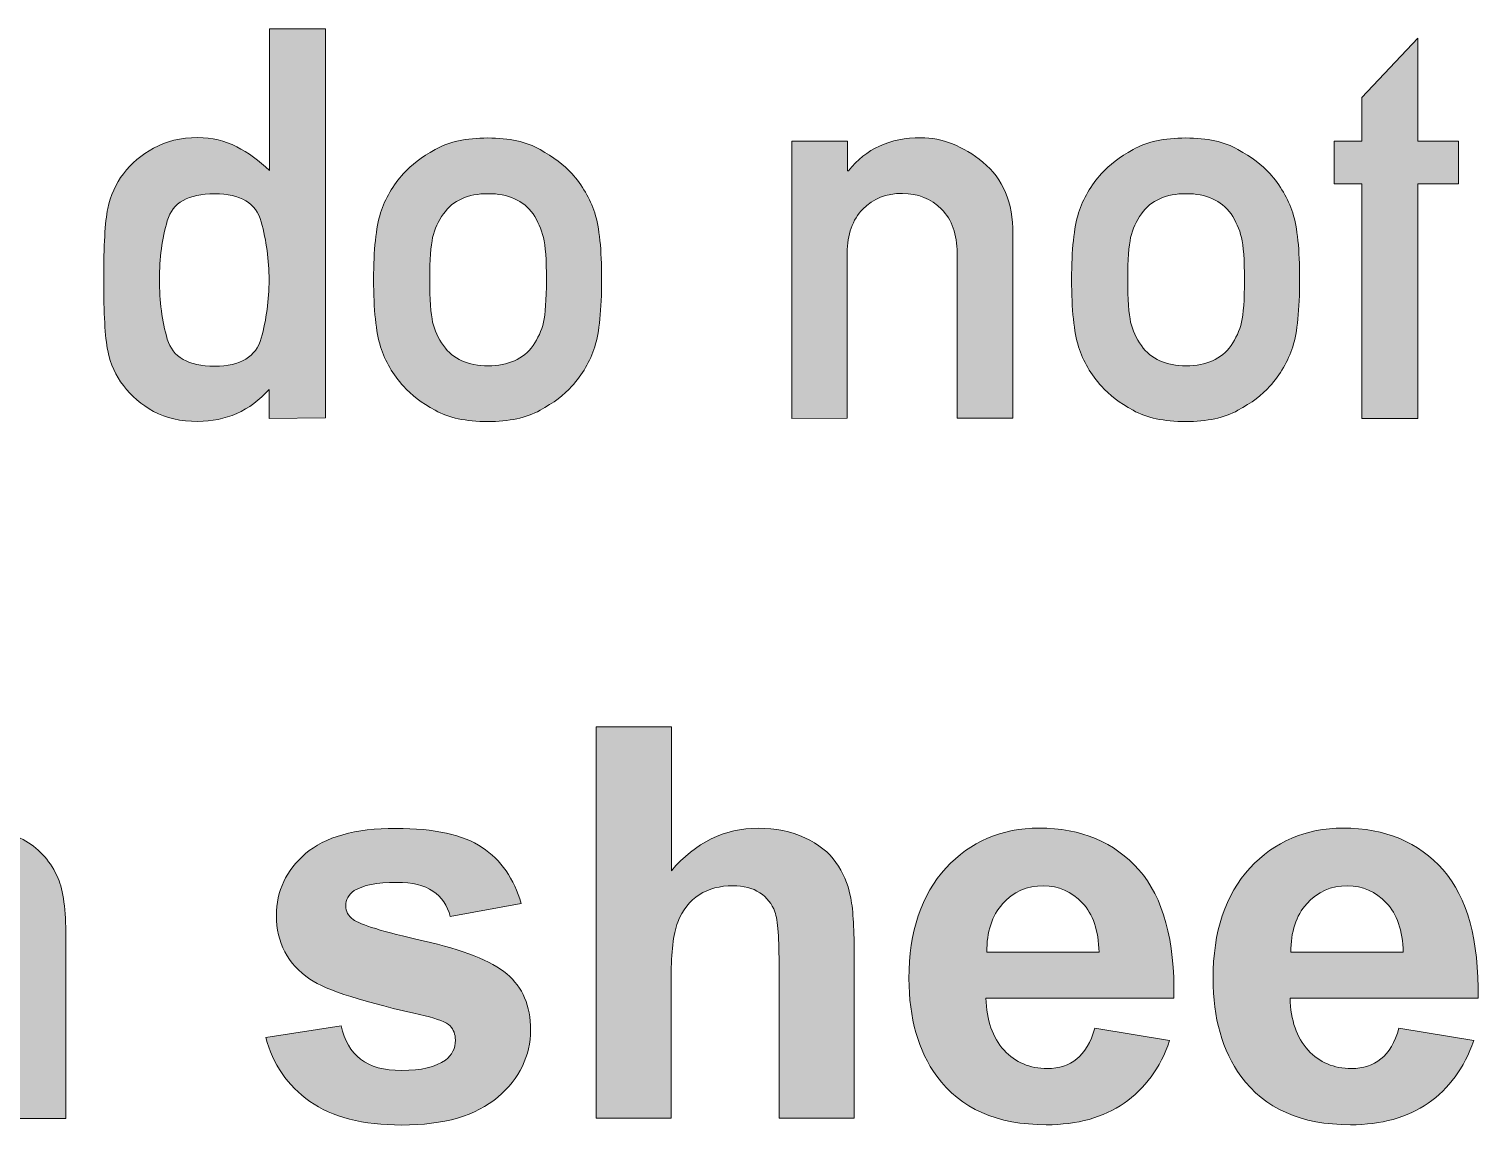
# Model space of a CAD drawing. Header units: inches. Extents: x 247 to 2765, y -1897 to -1110.
# Drawn here: x 1855.48 to 1866.7, y -1616.77 to -1608.29 of the extents above; entities that cross this region are included whole.
import ezdxf

# ---------------------------------------------------------------- set-up
doc = ezdxf.new("R2010")
doc.units = ezdxf.units.IN
doc.header["$MEASUREMENT"] = 0
doc.layers.add('Layer 1', color=7, linetype='Continuous')

# ---------------------------------------------------------------- blocks, each defined once
blk = doc.blocks.new('block 269')
at = {"layer": 'Layer 1', "true_color": 0x010101}
h = blk.add_hatch(color=18, dxfattribs=at)
h.dxf.hatch_style = 2
edge = h.paths.add_edge_path()
edge.add_spline(control_points=[(1857.337, -1611.3), (1857.337, -1611.3), (1857.337, -1611.076), (1857.337, -1611.076), (1857.187, -1611.242), (1857.002, -1611.324), (1856.784, -1611.324), (1856.652, -1611.324), (1856.538, -1611.298), (1856.442, -1611.246), (1856.347, -1611.194), (1856.27, -1611.127), (1856.208, -1611.047), (1856.148, -1610.971), (1856.108, -1610.88), (1856.087, -1610.776), (1856.066, -1610.672), (1856.056, -1610.489), (1856.056, -1610.224), (1856.056, -1609.963), (1856.066, -1609.78), (1856.087, -1609.677), (1856.108, -1609.575), (1856.148, -1609.485), (1856.208, -1609.407), (1856.27, -1609.326), (1856.348, -1609.26), (1856.442, -1609.208), (1856.538, -1609.156), (1856.652, -1609.127), (1856.784, -1609.127), (1856.894, -1609.127), (1856.994, -1609.15), (1857.085, -1609.198), (1857.174, -1609.244), (1857.258, -1609.306), (1857.34, -1609.381), (1857.34, -1609.381), (1857.34, -1608.286), (1857.34, -1608.286), (1857.34, -1608.286), (1857.772, -1608.286), (1857.772, -1608.286), (1857.772, -1608.286), (1857.772, -1611.297), (1857.772, -1611.297), (1857.772, -1611.297), (1857.337, -1611.3), (1857.337, -1611.3), (1857.337, -1611.3), (1857.337, -1611.3), (1857.337, -1611.3)], knot_values=[0, 0, 0, 0, 1, 1, 1, 2, 2, 2, 3, 3, 3, 4, 4, 4, 5, 5, 5, 6, 6, 6, 7, 7, 7, 8, 8, 8, 9, 9, 9, 10, 10, 10, 11, 11, 11, 12, 12, 12, 13, 13, 13, 14, 14, 14, 15, 15, 15, 16, 16, 16, 17, 17, 17, 17], degree=3, periodic=1)
edge = h.paths.add_edge_path()
edge.add_spline(control_points=[(1856.915, -1609.562), (1856.711, -1609.562), (1856.588, -1609.63), (1856.548, -1609.77), (1856.508, -1609.91), (1856.487, -1610.061), (1856.487, -1610.225), (1856.487, -1610.394), (1856.508, -1610.547), (1856.548, -1610.687), (1856.588, -1610.826), (1856.711, -1610.896), (1856.915, -1610.896), (1857.114, -1610.896), (1857.235, -1610.824), (1857.275, -1610.68), (1857.315, -1610.535), (1857.336, -1610.384), (1857.336, -1610.228), (1857.336, -1610.073), (1857.315, -1609.926), (1857.275, -1609.779), (1857.235, -1609.634), (1857.115, -1609.562), (1856.915, -1609.562)], knot_values=[0, 0, 0, 0, 1, 1, 1, 2, 2, 2, 3, 3, 3, 4, 4, 4, 5, 5, 5, 6, 6, 6, 7, 7, 7, 8, 8, 8, 8], degree=3, periodic=1)
h = blk.add_hatch(color=18, dxfattribs=at)
h.dxf.hatch_style = 2
h.paths.add_polyline_path([(1865.795, -1611.302), (1865.795, -1609.485), (1865.581, -1609.485), (1865.581, -1609.154), (1865.795, -1609.154), (1865.795, -1608.817), (1866.228, -1608.356), (1866.228, -1609.154), (1866.542, -1609.154), (1866.542, -1609.485), (1866.228, -1609.485), (1866.228, -1611.302)])
h = blk.add_hatch(color=18, dxfattribs=at)
h.dxf.hatch_style = 2
edge = h.paths.add_edge_path()
edge.add_spline(control_points=[(1858.145, -1610.225), (1858.145, -1609.995), (1858.163, -1609.822), (1858.199, -1609.71), (1858.235, -1609.598), (1858.294, -1609.496), (1858.377, -1609.405), (1858.436, -1609.339), (1858.517, -1609.278), (1858.621, -1609.219), (1858.725, -1609.16), (1858.862, -1609.13), (1859.029, -1609.13), (1859.194, -1609.13), (1859.33, -1609.16), (1859.433, -1609.219), (1859.537, -1609.278), (1859.619, -1609.34), (1859.679, -1609.405), (1859.761, -1609.496), (1859.82, -1609.598), (1859.857, -1609.71), (1859.893, -1609.822), (1859.91, -1609.995), (1859.91, -1610.225), (1859.91, -1610.459), (1859.892, -1610.633), (1859.857, -1610.746), (1859.821, -1610.86), (1859.761, -1610.961), (1859.679, -1611.052), (1859.619, -1611.119), (1859.539, -1611.18), (1859.433, -1611.238), (1859.328, -1611.296), (1859.192, -1611.325), (1859.029, -1611.325), (1858.86, -1611.325), (1858.725, -1611.296), (1858.621, -1611.238), (1858.517, -1611.18), (1858.436, -1611.118), (1858.377, -1611.052), (1858.294, -1610.961), (1858.235, -1610.859), (1858.199, -1610.746), (1858.163, -1610.633), (1858.145, -1610.459), (1858.145, -1610.225)], knot_values=[0, 0, 0, 0, 1, 1, 1, 2, 2, 2, 3, 3, 3, 4, 4, 4, 5, 5, 5, 6, 6, 6, 7, 7, 7, 8, 8, 8, 9, 9, 9, 10, 10, 10, 11, 11, 11, 12, 12, 12, 13, 13, 13, 14, 14, 14, 15, 15, 15, 16, 16, 16, 16], degree=3, periodic=1)
edge = h.paths.add_edge_path()
edge.add_spline(control_points=[(1859.483, -1610.229), (1859.483, -1610.073), (1859.475, -1609.964), (1859.46, -1609.9), (1859.443, -1609.835), (1859.417, -1609.775), (1859.379, -1609.717), (1859.303, -1609.612), (1859.187, -1609.561), (1859.032, -1609.561), (1858.875, -1609.561), (1858.759, -1609.612), (1858.686, -1609.717), (1858.645, -1609.775), (1858.617, -1609.835), (1858.602, -1609.9), (1858.588, -1609.964), (1858.58, -1610.07), (1858.58, -1610.224), (1858.58, -1610.38), (1858.588, -1610.493), (1858.602, -1610.555), (1858.617, -1610.62), (1858.645, -1610.68), (1858.686, -1610.737), (1858.759, -1610.842), (1858.875, -1610.893), (1859.032, -1610.893), (1859.187, -1610.893), (1859.305, -1610.842), (1859.379, -1610.737), (1859.417, -1610.681), (1859.445, -1610.621), (1859.46, -1610.556), (1859.474, -1610.494), (1859.483, -1610.385), (1859.483, -1610.229)], knot_values=[0, 0, 0, 0, 1, 1, 1, 2, 2, 2, 3, 3, 3, 4, 4, 4, 5, 5, 5, 6, 6, 6, 7, 7, 7, 8, 8, 8, 9, 9, 9, 10, 10, 10, 11, 11, 11, 12, 12, 12, 12], degree=3, periodic=1)
h = blk.add_hatch(color=18, dxfattribs=at)
h.dxf.hatch_style = 2
edge = h.paths.add_edge_path()
edge.add_spline(control_points=[(1861.382, -1611.3), (1861.382, -1611.3), (1861.382, -1609.154), (1861.382, -1609.154), (1861.382, -1609.154), (1861.814, -1609.154), (1861.814, -1609.154), (1861.814, -1609.154), (1861.814, -1609.383), (1861.814, -1609.383), (1861.814, -1609.383), (1861.822, -1609.383), (1861.822, -1609.383), (1861.956, -1609.214), (1862.141, -1609.128), (1862.38, -1609.128), (1862.547, -1609.128), (1862.708, -1609.192), (1862.862, -1609.318), (1863.017, -1609.444), (1863.094, -1609.63), (1863.094, -1609.871), (1863.094, -1609.871), (1863.094, -1611.298), (1863.094, -1611.298), (1863.094, -1611.298), (1862.662, -1611.298), (1862.662, -1611.298), (1862.662, -1611.298), (1862.662, -1610.021), (1862.662, -1610.021), (1862.662, -1609.876), (1862.622, -1609.763), (1862.541, -1609.681), (1862.46, -1609.6), (1862.359, -1609.559), (1862.239, -1609.559), (1862.115, -1609.559), (1862.012, -1609.599), (1861.932, -1609.681), (1861.852, -1609.762), (1861.811, -1609.876), (1861.811, -1610.021), (1861.811, -1610.021), (1861.811, -1611.298), (1861.811, -1611.298), (1861.811, -1611.298), (1861.382, -1611.3), (1861.382, -1611.3), (1861.382, -1611.3), (1861.382, -1611.3), (1861.382, -1611.3)], knot_values=[0, 0, 0, 0, 1, 1, 1, 2, 2, 2, 3, 3, 3, 4, 4, 4, 5, 5, 5, 6, 6, 6, 7, 7, 7, 8, 8, 8, 9, 9, 9, 10, 10, 10, 11, 11, 11, 12, 12, 12, 13, 13, 13, 14, 14, 14, 15, 15, 15, 16, 16, 16, 17, 17, 17, 17], degree=3, periodic=1)
h = blk.add_hatch(color=18, dxfattribs=at)
h.dxf.hatch_style = 2
edge = h.paths.add_edge_path()
edge.add_spline(control_points=[(1863.548, -1610.225), (1863.548, -1609.995), (1863.567, -1609.822), (1863.602, -1609.71), (1863.637, -1609.598), (1863.697, -1609.496), (1863.78, -1609.405), (1863.839, -1609.339), (1863.92, -1609.278), (1864.024, -1609.219), (1864.128, -1609.16), (1864.265, -1609.13), (1864.432, -1609.13), (1864.598, -1609.13), (1864.733, -1609.16), (1864.836, -1609.219), (1864.941, -1609.278), (1865.023, -1609.34), (1865.082, -1609.405), (1865.164, -1609.496), (1865.223, -1609.598), (1865.26, -1609.71), (1865.296, -1609.822), (1865.313, -1609.995), (1865.313, -1610.225), (1865.313, -1610.459), (1865.295, -1610.633), (1865.26, -1610.746), (1865.223, -1610.86), (1865.164, -1610.961), (1865.082, -1611.052), (1865.023, -1611.119), (1864.941, -1611.18), (1864.836, -1611.238), (1864.731, -1611.296), (1864.596, -1611.325), (1864.432, -1611.325), (1864.263, -1611.325), (1864.128, -1611.296), (1864.024, -1611.238), (1863.92, -1611.18), (1863.839, -1611.118), (1863.78, -1611.052), (1863.697, -1610.961), (1863.638, -1610.859), (1863.602, -1610.746), (1863.567, -1610.633), (1863.548, -1610.459), (1863.548, -1610.225)], knot_values=[0, 0, 0, 0, 1, 1, 1, 2, 2, 2, 3, 3, 3, 4, 4, 4, 5, 5, 5, 6, 6, 6, 7, 7, 7, 8, 8, 8, 9, 9, 9, 10, 10, 10, 11, 11, 11, 12, 12, 12, 13, 13, 13, 14, 14, 14, 15, 15, 15, 16, 16, 16, 16], degree=3, periodic=1)
edge = h.paths.add_edge_path()
edge.add_spline(control_points=[(1864.886, -1610.229), (1864.886, -1610.073), (1864.878, -1609.964), (1864.863, -1609.9), (1864.847, -1609.835), (1864.82, -1609.775), (1864.782, -1609.717), (1864.705, -1609.612), (1864.59, -1609.561), (1864.436, -1609.561), (1864.278, -1609.561), (1864.162, -1609.612), (1864.089, -1609.717), (1864.048, -1609.775), (1864.02, -1609.835), (1864.005, -1609.9), (1863.991, -1609.964), (1863.983, -1610.07), (1863.983, -1610.224), (1863.983, -1610.38), (1863.991, -1610.493), (1864.005, -1610.555), (1864.02, -1610.62), (1864.048, -1610.68), (1864.089, -1610.737), (1864.162, -1610.842), (1864.278, -1610.893), (1864.436, -1610.893), (1864.59, -1610.893), (1864.708, -1610.842), (1864.782, -1610.737), (1864.82, -1610.681), (1864.848, -1610.621), (1864.863, -1610.556), (1864.878, -1610.494), (1864.886, -1610.385), (1864.886, -1610.229)], knot_values=[0, 0, 0, 0, 1, 1, 1, 2, 2, 2, 3, 3, 3, 4, 4, 4, 5, 5, 5, 6, 6, 6, 7, 7, 7, 8, 8, 8, 9, 9, 9, 10, 10, 10, 11, 11, 11, 12, 12, 12, 12], degree=3, periodic=1)
at = {"layer": 'Layer 1', "lineweight": 0}
blk.add_lwpolyline([(1865.795, -1611.302), (1865.795, -1609.485), (1865.581, -1609.485), (1865.581, -1609.154), (1865.795, -1609.154), (1865.795, -1608.817), (1866.228, -1608.356), (1866.228, -1609.154), (1866.542, -1609.154), (1866.542, -1609.485), (1866.228, -1609.485), (1866.228, -1611.302), (1865.795, -1611.302)], dxfattribs=at)
for points, knots in [([(1857.337, -1611.3), (1857.337, -1611.3), (1857.337, -1611.076), (1857.337, -1611.076), (1857.187, -1611.242), (1857.002, -1611.324), (1856.784, -1611.324), (1856.652, -1611.324), (1856.538, -1611.298), (1856.442, -1611.246), (1856.347, -1611.194), (1856.27, -1611.127), (1856.208, -1611.047), (1856.148, -1610.971), (1856.108, -1610.88), (1856.087, -1610.776), (1856.066, -1610.672), (1856.056, -1610.489), (1856.056, -1610.224), (1856.056, -1609.963), (1856.066, -1609.78), (1856.087, -1609.677), (1856.108, -1609.575), (1856.148, -1609.485), (1856.208, -1609.407), (1856.27, -1609.326), (1856.348, -1609.26), (1856.442, -1609.208), (1856.538, -1609.156), (1856.652, -1609.127), (1856.784, -1609.127), (1856.894, -1609.127), (1856.994, -1609.15), (1857.085, -1609.198), (1857.174, -1609.244), (1857.258, -1609.306), (1857.34, -1609.381), (1857.34, -1609.381), (1857.34, -1608.286), (1857.34, -1608.286), (1857.34, -1608.286), (1857.772, -1608.286), (1857.772, -1608.286), (1857.772, -1608.286), (1857.772, -1611.297), (1857.772, -1611.297), (1857.772, -1611.297), (1857.337, -1611.3), (1857.337, -1611.3), (1857.337, -1611.3), (1857.337, -1611.3), (1857.337, -1611.3)], [0, 0, 0, 0, 1, 1, 1, 2, 2, 2, 3, 3, 3, 4, 4, 4, 5, 5, 5, 6, 6, 6, 7, 7, 7, 8, 8, 8, 9, 9, 9, 10, 10, 10, 11, 11, 11, 12, 12, 12, 13, 13, 13, 14, 14, 14, 15, 15, 15, 16, 16, 16, 17, 17, 17, 17]), ([(1858.145, -1610.225), (1858.145, -1609.995), (1858.163, -1609.822), (1858.199, -1609.71), (1858.235, -1609.598), (1858.294, -1609.496), (1858.377, -1609.405), (1858.436, -1609.339), (1858.517, -1609.278), (1858.621, -1609.219), (1858.725, -1609.16), (1858.862, -1609.13), (1859.029, -1609.13), (1859.194, -1609.13), (1859.33, -1609.16), (1859.433, -1609.219), (1859.537, -1609.278), (1859.619, -1609.34), (1859.679, -1609.405), (1859.761, -1609.496), (1859.82, -1609.598), (1859.857, -1609.71), (1859.893, -1609.822), (1859.91, -1609.995), (1859.91, -1610.225), (1859.91, -1610.459), (1859.892, -1610.633), (1859.857, -1610.746), (1859.821, -1610.86), (1859.761, -1610.961), (1859.679, -1611.052), (1859.619, -1611.119), (1859.539, -1611.18), (1859.433, -1611.238), (1859.328, -1611.296), (1859.192, -1611.325), (1859.029, -1611.325), (1858.86, -1611.325), (1858.725, -1611.296), (1858.621, -1611.238), (1858.517, -1611.18), (1858.436, -1611.118), (1858.377, -1611.052), (1858.294, -1610.961), (1858.235, -1610.859), (1858.199, -1610.746), (1858.163, -1610.633), (1858.145, -1610.459), (1858.145, -1610.225)], [0, 0, 0, 0, 1, 1, 1, 2, 2, 2, 3, 3, 3, 4, 4, 4, 5, 5, 5, 6, 6, 6, 7, 7, 7, 8, 8, 8, 9, 9, 9, 10, 10, 10, 11, 11, 11, 12, 12, 12, 13, 13, 13, 14, 14, 14, 15, 15, 15, 16, 16, 16, 16]), ([(1861.382, -1611.3), (1861.382, -1611.3), (1861.382, -1609.154), (1861.382, -1609.154), (1861.382, -1609.154), (1861.814, -1609.154), (1861.814, -1609.154), (1861.814, -1609.154), (1861.814, -1609.383), (1861.814, -1609.383), (1861.814, -1609.383), (1861.822, -1609.383), (1861.822, -1609.383), (1861.956, -1609.214), (1862.141, -1609.128), (1862.38, -1609.128), (1862.547, -1609.128), (1862.708, -1609.192), (1862.862, -1609.318), (1863.017, -1609.444), (1863.094, -1609.63), (1863.094, -1609.871), (1863.094, -1609.871), (1863.094, -1611.298), (1863.094, -1611.298), (1863.094, -1611.298), (1862.662, -1611.298), (1862.662, -1611.298), (1862.662, -1611.298), (1862.662, -1610.021), (1862.662, -1610.021), (1862.662, -1609.876), (1862.622, -1609.763), (1862.541, -1609.681), (1862.46, -1609.6), (1862.359, -1609.559), (1862.239, -1609.559), (1862.115, -1609.559), (1862.012, -1609.599), (1861.932, -1609.681), (1861.852, -1609.762), (1861.811, -1609.876), (1861.811, -1610.021), (1861.811, -1610.021), (1861.811, -1611.298), (1861.811, -1611.298), (1861.811, -1611.298), (1861.382, -1611.3), (1861.382, -1611.3), (1861.382, -1611.3), (1861.382, -1611.3), (1861.382, -1611.3)], [0, 0, 0, 0, 1, 1, 1, 2, 2, 2, 3, 3, 3, 4, 4, 4, 5, 5, 5, 6, 6, 6, 7, 7, 7, 8, 8, 8, 9, 9, 9, 10, 10, 10, 11, 11, 11, 12, 12, 12, 13, 13, 13, 14, 14, 14, 15, 15, 15, 16, 16, 16, 17, 17, 17, 17]), ([(1863.548, -1610.225), (1863.548, -1609.995), (1863.567, -1609.822), (1863.602, -1609.71), (1863.637, -1609.598), (1863.697, -1609.496), (1863.78, -1609.405), (1863.839, -1609.339), (1863.92, -1609.278), (1864.024, -1609.219), (1864.128, -1609.16), (1864.265, -1609.13), (1864.432, -1609.13), (1864.598, -1609.13), (1864.733, -1609.16), (1864.836, -1609.219), (1864.941, -1609.278), (1865.023, -1609.34), (1865.082, -1609.405), (1865.164, -1609.496), (1865.223, -1609.598), (1865.26, -1609.71), (1865.296, -1609.822), (1865.313, -1609.995), (1865.313, -1610.225), (1865.313, -1610.459), (1865.295, -1610.633), (1865.26, -1610.746), (1865.223, -1610.86), (1865.164, -1610.961), (1865.082, -1611.052), (1865.023, -1611.119), (1864.941, -1611.18), (1864.836, -1611.238), (1864.731, -1611.296), (1864.596, -1611.325), (1864.432, -1611.325), (1864.263, -1611.325), (1864.128, -1611.296), (1864.024, -1611.238), (1863.92, -1611.18), (1863.839, -1611.118), (1863.78, -1611.052), (1863.697, -1610.961), (1863.638, -1610.859), (1863.602, -1610.746), (1863.567, -1610.633), (1863.548, -1610.459), (1863.548, -1610.225)], [0, 0, 0, 0, 1, 1, 1, 2, 2, 2, 3, 3, 3, 4, 4, 4, 5, 5, 5, 6, 6, 6, 7, 7, 7, 8, 8, 8, 9, 9, 9, 10, 10, 10, 11, 11, 11, 12, 12, 12, 13, 13, 13, 14, 14, 14, 15, 15, 15, 16, 16, 16, 16]), ([(1856.915, -1609.562), (1856.711, -1609.562), (1856.588, -1609.63), (1856.548, -1609.77), (1856.508, -1609.91), (1856.487, -1610.061), (1856.487, -1610.225), (1856.487, -1610.394), (1856.508, -1610.547), (1856.548, -1610.687), (1856.588, -1610.826), (1856.711, -1610.896), (1856.915, -1610.896), (1857.114, -1610.896), (1857.235, -1610.824), (1857.275, -1610.68), (1857.315, -1610.535), (1857.336, -1610.384), (1857.336, -1610.228), (1857.336, -1610.073), (1857.315, -1609.926), (1857.275, -1609.779), (1857.235, -1609.634), (1857.115, -1609.562), (1856.915, -1609.562)], [0, 0, 0, 0, 1, 1, 1, 2, 2, 2, 3, 3, 3, 4, 4, 4, 5, 5, 5, 6, 6, 6, 7, 7, 7, 8, 8, 8, 8]), ([(1859.483, -1610.229), (1859.483, -1610.073), (1859.475, -1609.964), (1859.46, -1609.9), (1859.443, -1609.835), (1859.417, -1609.775), (1859.379, -1609.717), (1859.303, -1609.612), (1859.187, -1609.561), (1859.032, -1609.561), (1858.875, -1609.561), (1858.759, -1609.612), (1858.686, -1609.717), (1858.645, -1609.775), (1858.617, -1609.835), (1858.602, -1609.9), (1858.588, -1609.964), (1858.58, -1610.07), (1858.58, -1610.224), (1858.58, -1610.38), (1858.588, -1610.493), (1858.602, -1610.555), (1858.617, -1610.62), (1858.645, -1610.68), (1858.686, -1610.737), (1858.759, -1610.842), (1858.875, -1610.893), (1859.032, -1610.893), (1859.187, -1610.893), (1859.305, -1610.842), (1859.379, -1610.737), (1859.417, -1610.681), (1859.445, -1610.621), (1859.46, -1610.556), (1859.474, -1610.494), (1859.483, -1610.385), (1859.483, -1610.229)], [0, 0, 0, 0, 1, 1, 1, 2, 2, 2, 3, 3, 3, 4, 4, 4, 5, 5, 5, 6, 6, 6, 7, 7, 7, 8, 8, 8, 9, 9, 9, 10, 10, 10, 11, 11, 11, 12, 12, 12, 12]), ([(1864.886, -1610.229), (1864.886, -1610.073), (1864.878, -1609.964), (1864.863, -1609.9), (1864.847, -1609.835), (1864.82, -1609.775), (1864.782, -1609.717), (1864.705, -1609.612), (1864.59, -1609.561), (1864.436, -1609.561), (1864.278, -1609.561), (1864.162, -1609.612), (1864.089, -1609.717), (1864.048, -1609.775), (1864.02, -1609.835), (1864.005, -1609.9), (1863.991, -1609.964), (1863.983, -1610.07), (1863.983, -1610.224), (1863.983, -1610.38), (1863.991, -1610.493), (1864.005, -1610.555), (1864.02, -1610.62), (1864.048, -1610.68), (1864.089, -1610.737), (1864.162, -1610.842), (1864.278, -1610.893), (1864.436, -1610.893), (1864.59, -1610.893), (1864.708, -1610.842), (1864.782, -1610.737), (1864.82, -1610.681), (1864.848, -1610.621), (1864.863, -1610.556), (1864.878, -1610.494), (1864.886, -1610.385), (1864.886, -1610.229)], [0, 0, 0, 0, 1, 1, 1, 2, 2, 2, 3, 3, 3, 4, 4, 4, 5, 5, 5, 6, 6, 6, 7, 7, 7, 8, 8, 8, 9, 9, 9, 10, 10, 10, 11, 11, 11, 12, 12, 12, 12])]:
    blk.add_open_spline(points, degree=3, knots=knots, dxfattribs=at)
blk = doc.blocks.new('block 270')
at = {"layer": 'Layer 1', "true_color": 0x010101}
h = blk.add_hatch(color=18, dxfattribs=at)
h.dxf.hatch_style = 2
edge = h.paths.add_edge_path()
edge.add_spline(control_points=[(1860.45, -1613.688), (1860.45, -1613.688), (1860.45, -1614.802), (1860.45, -1614.802), (1860.636, -1614.583), (1860.861, -1614.473), (1861.121, -1614.473), (1861.254, -1614.473), (1861.376, -1614.496), (1861.482, -1614.547), (1861.589, -1614.597), (1861.671, -1614.659), (1861.724, -1614.737), (1861.778, -1614.815), (1861.817, -1614.9), (1861.835, -1614.994), (1861.855, -1615.089), (1861.865, -1615.234), (1861.865, -1615.43), (1861.865, -1615.43), (1861.865, -1616.716), (1861.865, -1616.716), (1861.865, -1616.716), (1861.284, -1616.716), (1861.284, -1616.716), (1861.284, -1616.716), (1861.284, -1615.558), (1861.284, -1615.558), (1861.284, -1615.328), (1861.275, -1615.182), (1861.251, -1615.12), (1861.229, -1615.057), (1861.19, -1615.009), (1861.134, -1614.972), (1861.079, -1614.935), (1861.01, -1614.918), (1860.924, -1614.918), (1860.828, -1614.918), (1860.741, -1614.941), (1860.666, -1614.987), (1860.592, -1615.035), (1860.536, -1615.105), (1860.499, -1615.2), (1860.464, -1615.295), (1860.448, -1615.434), (1860.448, -1615.619), (1860.448, -1615.619), (1860.448, -1616.718), (1860.448, -1616.718), (1860.448, -1616.718), (1859.867, -1616.718), (1859.867, -1616.718), (1859.867, -1616.718), (1859.867, -1613.687), (1859.867, -1613.687), (1859.867, -1613.687), (1860.45, -1613.688), (1860.45, -1613.688), (1860.45, -1613.688), (1860.45, -1613.688), (1860.45, -1613.688)], knot_values=[0, 0, 0, 0, 1, 1, 1, 2, 2, 2, 3, 3, 3, 4, 4, 4, 5, 5, 5, 6, 6, 6, 7, 7, 7, 8, 8, 8, 9, 9, 9, 10, 10, 10, 11, 11, 11, 12, 12, 12, 13, 13, 13, 14, 14, 14, 15, 15, 15, 16, 16, 16, 17, 17, 17, 18, 18, 18, 19, 19, 19, 20, 20, 20, 20], degree=3, periodic=1)
h = blk.add_hatch(color=18, dxfattribs=at)
h.dxf.hatch_style = 2
edge = h.paths.add_edge_path()
edge.add_spline(control_points=[(1852.533, -1614.524), (1852.533, -1614.524), (1853.069, -1614.524), (1853.069, -1614.524), (1853.069, -1614.524), (1853.069, -1614.824), (1853.069, -1614.824), (1853.26, -1614.592), (1853.488, -1614.476), (1853.752, -1614.476), (1853.892, -1614.476), (1854.015, -1614.505), (1854.118, -1614.562), (1854.221, -1614.62), (1854.306, -1614.707), (1854.373, -1614.824), (1854.469, -1614.707), (1854.573, -1614.62), (1854.686, -1614.562), (1854.796, -1614.505), (1854.916, -1614.476), (1855.044, -1614.476), (1855.205, -1614.476), (1855.342, -1614.509), (1855.453, -1614.572), (1855.564, -1614.639), (1855.648, -1614.735), (1855.703, -1614.861), (1855.743, -1614.955), (1855.763, -1615.105), (1855.763, -1615.315), (1855.763, -1615.315), (1855.763, -1616.719), (1855.763, -1616.719), (1855.763, -1616.719), (1855.182, -1616.719), (1855.182, -1616.719), (1855.182, -1616.719), (1855.182, -1615.463), (1855.182, -1615.463), (1855.182, -1615.245), (1855.162, -1615.104), (1855.122, -1615.043), (1855.07, -1614.961), (1854.986, -1614.918), (1854.874, -1614.918), (1854.794, -1614.918), (1854.718, -1614.942), (1854.646, -1614.992), (1854.574, -1615.043), (1854.521, -1615.115), (1854.491, -1615.21), (1854.46, -1615.306), (1854.444, -1615.457), (1854.444, -1615.663), (1854.444, -1615.663), (1854.444, -1616.717), (1854.444, -1616.717), (1854.444, -1616.717), (1853.863, -1616.717), (1853.863, -1616.717), (1853.863, -1616.717), (1853.863, -1615.514), (1853.863, -1615.514), (1853.863, -1615.302), (1853.853, -1615.163), (1853.832, -1615.101), (1853.81, -1615.038), (1853.78, -1614.992), (1853.736, -1614.962), (1853.693, -1614.931), (1853.634, -1614.916), (1853.56, -1614.916), (1853.47, -1614.916), (1853.389, -1614.939), (1853.317, -1614.988), (1853.245, -1615.037), (1853.193, -1615.106), (1853.163, -1615.197), (1853.132, -1615.288), (1853.116, -1615.44), (1853.116, -1615.649), (1853.116, -1615.649), (1853.116, -1616.715), (1853.116, -1616.715), (1853.116, -1616.715), (1852.535, -1616.715), (1852.535, -1616.715), (1852.535, -1616.715), (1852.535, -1614.52), (1852.535, -1614.52), (1852.535, -1614.52), (1852.535, -1614.52), (1852.535, -1614.52), (1852.535, -1614.52), (1852.535, -1614.522), (1852.535, -1614.522), (1852.535, -1614.522), (1852.533, -1614.522), (1852.533, -1614.522), (1852.533, -1614.522), (1852.533, -1614.524), (1852.533, -1614.524), (1852.533, -1614.524), (1852.533, -1614.524), (1852.533, -1614.524)], knot_values=[0, 0, 0, 0, 1, 1, 1, 2, 2, 2, 3, 3, 3, 4, 4, 4, 5, 5, 5, 6, 6, 6, 7, 7, 7, 8, 8, 8, 9, 9, 9, 10, 10, 10, 11, 11, 11, 12, 12, 12, 13, 13, 13, 14, 14, 14, 15, 15, 15, 16, 16, 16, 17, 17, 17, 18, 18, 18, 19, 19, 19, 20, 20, 20, 21, 21, 21, 22, 22, 22, 23, 23, 23, 24, 24, 24, 25, 25, 25, 26, 26, 26, 27, 27, 27, 28, 28, 28, 29, 29, 29, 30, 30, 30, 31, 31, 31, 32, 32, 32, 33, 33, 33, 34, 34, 34, 35, 35, 35, 35], degree=3, periodic=1)
h = blk.add_hatch(color=18, dxfattribs=at)
h.dxf.hatch_style = 2
edge = h.paths.add_edge_path()
edge.add_spline(control_points=[(1857.311, -1616.092), (1857.311, -1616.092), (1857.893, -1616.003), (1857.893, -1616.003), (1857.917, -1616.116), (1857.969, -1616.202), (1858.044, -1616.26), (1858.12, -1616.319), (1858.227, -1616.348), (1858.362, -1616.348), (1858.513, -1616.348), (1858.626, -1616.321), (1858.701, -1616.267), (1858.753, -1616.229), (1858.778, -1616.176), (1858.778, -1616.112), (1858.778, -1616.068), (1858.764, -1616.031), (1858.737, -1616.002), (1858.708, -1615.974), (1858.643, -1615.95), (1858.543, -1615.924), (1858.074, -1615.821), (1857.777, -1615.727), (1857.652, -1615.641), (1857.479, -1615.523), (1857.393, -1615.358), (1857.393, -1615.148), (1857.393, -1614.958), (1857.468, -1614.799), (1857.618, -1614.669), (1857.769, -1614.54), (1858.001, -1614.474), (1858.317, -1614.474), (1858.618, -1614.474), (1858.839, -1614.524), (1858.985, -1614.621), (1859.131, -1614.718), (1859.232, -1614.864), (1859.287, -1615.055), (1859.287, -1615.055), (1858.738, -1615.156), (1858.738, -1615.156), (1858.716, -1615.071), (1858.671, -1615.005), (1858.604, -1614.959), (1858.539, -1614.914), (1858.446, -1614.892), (1858.324, -1614.892), (1858.171, -1614.892), (1858.062, -1614.914), (1857.995, -1614.956), (1857.951, -1614.987), (1857.929, -1615.025), (1857.929, -1615.074), (1857.929, -1615.115), (1857.949, -1615.151), (1857.987, -1615.18), (1858.039, -1615.218), (1858.22, -1615.274), (1858.529, -1615.344), (1858.839, -1615.414), (1859.054, -1615.499), (1859.177, -1615.601), (1859.299, -1615.704), (1859.36, -1615.848), (1859.36, -1616.034), (1859.36, -1616.234), (1859.276, -1616.409), (1859.107, -1616.554), (1858.939, -1616.698), (1858.69, -1616.77), (1858.362, -1616.77), (1858.062, -1616.77), (1857.825, -1616.709), (1857.651, -1616.587), (1857.478, -1616.465), (1857.365, -1616.3), (1857.311, -1616.092)], knot_values=[0, 0, 0, 0, 1, 1, 1, 2, 2, 2, 3, 3, 3, 4, 4, 4, 5, 5, 5, 6, 6, 6, 7, 7, 7, 8, 8, 8, 9, 9, 9, 10, 10, 10, 11, 11, 11, 12, 12, 12, 13, 13, 13, 14, 14, 14, 15, 15, 15, 16, 16, 16, 17, 17, 17, 18, 18, 18, 19, 19, 19, 20, 20, 20, 21, 21, 21, 22, 22, 22, 23, 23, 23, 24, 24, 24, 25, 25, 25, 26, 26, 26, 26], degree=3, periodic=1)
h = blk.add_hatch(color=18, dxfattribs=at)
h.dxf.hatch_style = 2
edge = h.paths.add_edge_path()
edge.add_spline(control_points=[(1863.728, -1616.02), (1863.728, -1616.02), (1864.307, -1616.117), (1864.307, -1616.117), (1864.233, -1616.329), (1864.115, -1616.49), (1863.954, -1616.601), (1863.794, -1616.712), (1863.594, -1616.768), (1863.352, -1616.768), (1862.971, -1616.768), (1862.688, -1616.643), (1862.505, -1616.393), (1862.361, -1616.194), (1862.289, -1615.942), (1862.289, -1615.636), (1862.289, -1615.273), (1862.385, -1614.987), (1862.575, -1614.781), (1862.765, -1614.575), (1863.006, -1614.472), (1863.296, -1614.472), (1863.623, -1614.472), (1863.88, -1614.581), (1864.069, -1614.795), (1864.258, -1615.01), (1864.348, -1615.342), (1864.34, -1615.787), (1864.34, -1615.787), (1862.885, -1615.787), (1862.885, -1615.787), (1862.889, -1615.959), (1862.936, -1616.093), (1863.025, -1616.19), (1863.114, -1616.286), (1863.225, -1616.333), (1863.36, -1616.333), (1863.451, -1616.333), (1863.527, -1616.309), (1863.588, -1616.259), (1863.649, -1616.209), (1863.695, -1616.13), (1863.728, -1616.02)], knot_values=[0, 0, 0, 0, 1, 1, 1, 2, 2, 2, 3, 3, 3, 4, 4, 4, 5, 5, 5, 6, 6, 6, 7, 7, 7, 8, 8, 8, 9, 9, 9, 10, 10, 10, 11, 11, 11, 12, 12, 12, 13, 13, 13, 14, 14, 14, 14], degree=3, periodic=1)
edge = h.paths.add_edge_path()
edge.add_spline(control_points=[(1863.761, -1615.433), (1863.756, -1615.264), (1863.713, -1615.137), (1863.631, -1615.05), (1863.548, -1614.962), (1863.447, -1614.918), (1863.33, -1614.918), (1863.203, -1614.918), (1863.098, -1614.965), (1863.014, -1615.057), (1862.932, -1615.15), (1862.89, -1615.275), (1862.892, -1615.433), (1862.892, -1615.433), (1863.761, -1615.433), (1863.761, -1615.433)], knot_values=[0, 0, 0, 0, 1, 1, 1, 2, 2, 2, 3, 3, 3, 4, 4, 4, 5, 5, 5, 5], degree=3, periodic=1)
h = blk.add_hatch(color=18, dxfattribs=at)
h.dxf.hatch_style = 2
edge = h.paths.add_edge_path()
edge.add_spline(control_points=[(1866.082, -1616.02), (1866.082, -1616.02), (1866.661, -1616.117), (1866.661, -1616.117), (1866.586, -1616.329), (1866.469, -1616.49), (1866.308, -1616.601), (1866.148, -1616.712), (1865.948, -1616.768), (1865.706, -1616.768), (1865.324, -1616.768), (1865.042, -1616.643), (1864.859, -1616.393), (1864.715, -1616.194), (1864.643, -1615.942), (1864.643, -1615.636), (1864.643, -1615.273), (1864.738, -1614.987), (1864.928, -1614.781), (1865.119, -1614.575), (1865.36, -1614.472), (1865.65, -1614.472), (1865.978, -1614.472), (1866.234, -1614.581), (1866.423, -1614.795), (1866.611, -1615.01), (1866.702, -1615.342), (1866.694, -1615.787), (1866.694, -1615.787), (1865.239, -1615.787), (1865.239, -1615.787), (1865.244, -1615.959), (1865.29, -1616.093), (1865.379, -1616.19), (1865.468, -1616.286), (1865.579, -1616.333), (1865.714, -1616.333), (1865.804, -1616.333), (1865.881, -1616.309), (1865.942, -1616.259), (1866.003, -1616.209), (1866.051, -1616.13), (1866.082, -1616.02)], knot_values=[0, 0, 0, 0, 1, 1, 1, 2, 2, 2, 3, 3, 3, 4, 4, 4, 5, 5, 5, 6, 6, 6, 7, 7, 7, 8, 8, 8, 9, 9, 9, 10, 10, 10, 11, 11, 11, 12, 12, 12, 13, 13, 13, 14, 14, 14, 14], degree=3, periodic=1)
edge = h.paths.add_edge_path()
edge.add_spline(control_points=[(1866.115, -1615.433), (1866.11, -1615.264), (1866.067, -1615.137), (1865.984, -1615.05), (1865.902, -1614.962), (1865.801, -1614.918), (1865.683, -1614.918), (1865.557, -1614.918), (1865.452, -1614.965), (1865.368, -1615.057), (1865.286, -1615.15), (1865.244, -1615.275), (1865.245, -1615.433), (1865.245, -1615.433), (1866.115, -1615.433), (1866.115, -1615.433)], knot_values=[0, 0, 0, 0, 1, 1, 1, 2, 2, 2, 3, 3, 3, 4, 4, 4, 5, 5, 5, 5], degree=3, periodic=1)
at = {"layer": 'Layer 1', "lineweight": 0}
for points, knots in [([(1860.45, -1613.688), (1860.45, -1613.688), (1860.45, -1614.802), (1860.45, -1614.802), (1860.636, -1614.583), (1860.861, -1614.473), (1861.121, -1614.473), (1861.254, -1614.473), (1861.376, -1614.496), (1861.482, -1614.547), (1861.589, -1614.597), (1861.671, -1614.659), (1861.724, -1614.737), (1861.778, -1614.815), (1861.817, -1614.9), (1861.835, -1614.994), (1861.855, -1615.089), (1861.865, -1615.234), (1861.865, -1615.43), (1861.865, -1615.43), (1861.865, -1616.716), (1861.865, -1616.716), (1861.865, -1616.716), (1861.284, -1616.716), (1861.284, -1616.716), (1861.284, -1616.716), (1861.284, -1615.558), (1861.284, -1615.558), (1861.284, -1615.328), (1861.275, -1615.182), (1861.251, -1615.12), (1861.229, -1615.057), (1861.19, -1615.009), (1861.134, -1614.972), (1861.079, -1614.935), (1861.01, -1614.918), (1860.924, -1614.918), (1860.828, -1614.918), (1860.741, -1614.941), (1860.666, -1614.987), (1860.592, -1615.035), (1860.536, -1615.105), (1860.499, -1615.2), (1860.464, -1615.295), (1860.448, -1615.434), (1860.448, -1615.619), (1860.448, -1615.619), (1860.448, -1616.718), (1860.448, -1616.718), (1860.448, -1616.718), (1859.867, -1616.718), (1859.867, -1616.718), (1859.867, -1616.718), (1859.867, -1613.687), (1859.867, -1613.687), (1859.867, -1613.687), (1860.45, -1613.688), (1860.45, -1613.688), (1860.45, -1613.688), (1860.45, -1613.688), (1860.45, -1613.688)], [0, 0, 0, 0, 1, 1, 1, 2, 2, 2, 3, 3, 3, 4, 4, 4, 5, 5, 5, 6, 6, 6, 7, 7, 7, 8, 8, 8, 9, 9, 9, 10, 10, 10, 11, 11, 11, 12, 12, 12, 13, 13, 13, 14, 14, 14, 15, 15, 15, 16, 16, 16, 17, 17, 17, 18, 18, 18, 19, 19, 19, 20, 20, 20, 20]), ([(1852.533, -1614.524), (1852.533, -1614.524), (1853.069, -1614.524), (1853.069, -1614.524), (1853.069, -1614.524), (1853.069, -1614.824), (1853.069, -1614.824), (1853.26, -1614.592), (1853.488, -1614.476), (1853.752, -1614.476), (1853.892, -1614.476), (1854.015, -1614.505), (1854.118, -1614.562), (1854.221, -1614.62), (1854.306, -1614.707), (1854.373, -1614.824), (1854.469, -1614.707), (1854.573, -1614.62), (1854.686, -1614.562), (1854.796, -1614.505), (1854.916, -1614.476), (1855.044, -1614.476), (1855.205, -1614.476), (1855.342, -1614.509), (1855.453, -1614.572), (1855.564, -1614.639), (1855.648, -1614.735), (1855.703, -1614.861), (1855.743, -1614.955), (1855.763, -1615.105), (1855.763, -1615.315), (1855.763, -1615.315), (1855.763, -1616.719), (1855.763, -1616.719), (1855.763, -1616.719), (1855.182, -1616.719), (1855.182, -1616.719), (1855.182, -1616.719), (1855.182, -1615.463), (1855.182, -1615.463), (1855.182, -1615.245), (1855.162, -1615.104), (1855.122, -1615.043), (1855.07, -1614.961), (1854.986, -1614.918), (1854.874, -1614.918), (1854.794, -1614.918), (1854.718, -1614.942), (1854.646, -1614.992), (1854.574, -1615.043), (1854.521, -1615.115), (1854.491, -1615.21), (1854.46, -1615.306), (1854.444, -1615.457), (1854.444, -1615.663), (1854.444, -1615.663), (1854.444, -1616.717), (1854.444, -1616.717), (1854.444, -1616.717), (1853.863, -1616.717), (1853.863, -1616.717), (1853.863, -1616.717), (1853.863, -1615.514), (1853.863, -1615.514), (1853.863, -1615.302), (1853.853, -1615.163), (1853.832, -1615.101), (1853.81, -1615.038), (1853.78, -1614.992), (1853.736, -1614.962), (1853.693, -1614.931), (1853.634, -1614.916), (1853.56, -1614.916), (1853.47, -1614.916), (1853.389, -1614.939), (1853.317, -1614.988), (1853.245, -1615.037), (1853.193, -1615.106), (1853.163, -1615.197), (1853.132, -1615.288), (1853.116, -1615.44), (1853.116, -1615.649), (1853.116, -1615.649), (1853.116, -1616.715), (1853.116, -1616.715), (1853.116, -1616.715), (1852.535, -1616.715), (1852.535, -1616.715), (1852.535, -1616.715), (1852.535, -1614.52), (1852.535, -1614.52), (1852.535, -1614.52), (1852.535, -1614.52), (1852.535, -1614.52), (1852.535, -1614.52), (1852.535, -1614.522), (1852.535, -1614.522), (1852.535, -1614.522), (1852.533, -1614.522), (1852.533, -1614.522), (1852.533, -1614.522), (1852.533, -1614.524), (1852.533, -1614.524), (1852.533, -1614.524), (1852.533, -1614.524), (1852.533, -1614.524)], [0, 0, 0, 0, 1, 1, 1, 2, 2, 2, 3, 3, 3, 4, 4, 4, 5, 5, 5, 6, 6, 6, 7, 7, 7, 8, 8, 8, 9, 9, 9, 10, 10, 10, 11, 11, 11, 12, 12, 12, 13, 13, 13, 14, 14, 14, 15, 15, 15, 16, 16, 16, 17, 17, 17, 18, 18, 18, 19, 19, 19, 20, 20, 20, 21, 21, 21, 22, 22, 22, 23, 23, 23, 24, 24, 24, 25, 25, 25, 26, 26, 26, 27, 27, 27, 28, 28, 28, 29, 29, 29, 30, 30, 30, 31, 31, 31, 32, 32, 32, 33, 33, 33, 34, 34, 34, 35, 35, 35, 35]), ([(1857.311, -1616.092), (1857.311, -1616.092), (1857.893, -1616.003), (1857.893, -1616.003), (1857.917, -1616.116), (1857.969, -1616.202), (1858.044, -1616.26), (1858.12, -1616.319), (1858.227, -1616.348), (1858.362, -1616.348), (1858.513, -1616.348), (1858.626, -1616.321), (1858.701, -1616.267), (1858.753, -1616.229), (1858.778, -1616.176), (1858.778, -1616.112), (1858.778, -1616.068), (1858.764, -1616.031), (1858.737, -1616.002), (1858.708, -1615.974), (1858.643, -1615.95), (1858.543, -1615.924), (1858.074, -1615.821), (1857.777, -1615.727), (1857.652, -1615.641), (1857.479, -1615.523), (1857.393, -1615.358), (1857.393, -1615.148), (1857.393, -1614.958), (1857.468, -1614.799), (1857.618, -1614.669), (1857.769, -1614.54), (1858.001, -1614.474), (1858.317, -1614.474), (1858.618, -1614.474), (1858.839, -1614.524), (1858.985, -1614.621), (1859.131, -1614.718), (1859.232, -1614.864), (1859.287, -1615.055), (1859.287, -1615.055), (1858.738, -1615.156), (1858.738, -1615.156), (1858.716, -1615.071), (1858.671, -1615.005), (1858.604, -1614.959), (1858.539, -1614.914), (1858.446, -1614.892), (1858.324, -1614.892), (1858.171, -1614.892), (1858.062, -1614.914), (1857.995, -1614.956), (1857.951, -1614.987), (1857.929, -1615.025), (1857.929, -1615.074), (1857.929, -1615.115), (1857.949, -1615.151), (1857.987, -1615.18), (1858.039, -1615.218), (1858.22, -1615.274), (1858.529, -1615.344), (1858.839, -1615.414), (1859.054, -1615.499), (1859.177, -1615.601), (1859.299, -1615.704), (1859.36, -1615.848), (1859.36, -1616.034), (1859.36, -1616.234), (1859.276, -1616.409), (1859.107, -1616.554), (1858.939, -1616.698), (1858.69, -1616.77), (1858.362, -1616.77), (1858.062, -1616.77), (1857.825, -1616.709), (1857.651, -1616.587), (1857.478, -1616.465), (1857.365, -1616.3), (1857.311, -1616.092)], [0, 0, 0, 0, 1, 1, 1, 2, 2, 2, 3, 3, 3, 4, 4, 4, 5, 5, 5, 6, 6, 6, 7, 7, 7, 8, 8, 8, 9, 9, 9, 10, 10, 10, 11, 11, 11, 12, 12, 12, 13, 13, 13, 14, 14, 14, 15, 15, 15, 16, 16, 16, 17, 17, 17, 18, 18, 18, 19, 19, 19, 20, 20, 20, 21, 21, 21, 22, 22, 22, 23, 23, 23, 24, 24, 24, 25, 25, 25, 26, 26, 26, 26]), ([(1863.728, -1616.02), (1863.728, -1616.02), (1864.307, -1616.117), (1864.307, -1616.117), (1864.233, -1616.329), (1864.115, -1616.49), (1863.954, -1616.601), (1863.794, -1616.712), (1863.594, -1616.768), (1863.352, -1616.768), (1862.971, -1616.768), (1862.688, -1616.643), (1862.505, -1616.393), (1862.361, -1616.194), (1862.289, -1615.942), (1862.289, -1615.636), (1862.289, -1615.273), (1862.385, -1614.987), (1862.575, -1614.781), (1862.765, -1614.575), (1863.006, -1614.472), (1863.296, -1614.472), (1863.623, -1614.472), (1863.88, -1614.581), (1864.069, -1614.795), (1864.258, -1615.01), (1864.348, -1615.342), (1864.34, -1615.787), (1864.34, -1615.787), (1862.885, -1615.787), (1862.885, -1615.787), (1862.889, -1615.959), (1862.936, -1616.093), (1863.025, -1616.19), (1863.114, -1616.286), (1863.225, -1616.333), (1863.36, -1616.333), (1863.451, -1616.333), (1863.527, -1616.309), (1863.588, -1616.259), (1863.649, -1616.209), (1863.695, -1616.13), (1863.728, -1616.02)], [0, 0, 0, 0, 1, 1, 1, 2, 2, 2, 3, 3, 3, 4, 4, 4, 5, 5, 5, 6, 6, 6, 7, 7, 7, 8, 8, 8, 9, 9, 9, 10, 10, 10, 11, 11, 11, 12, 12, 12, 13, 13, 13, 14, 14, 14, 14]), ([(1866.082, -1616.02), (1866.082, -1616.02), (1866.661, -1616.117), (1866.661, -1616.117), (1866.586, -1616.329), (1866.469, -1616.49), (1866.308, -1616.601), (1866.148, -1616.712), (1865.948, -1616.768), (1865.706, -1616.768), (1865.324, -1616.768), (1865.042, -1616.643), (1864.859, -1616.393), (1864.715, -1616.194), (1864.643, -1615.942), (1864.643, -1615.636), (1864.643, -1615.273), (1864.738, -1614.987), (1864.928, -1614.781), (1865.119, -1614.575), (1865.36, -1614.472), (1865.65, -1614.472), (1865.978, -1614.472), (1866.234, -1614.581), (1866.423, -1614.795), (1866.611, -1615.01), (1866.702, -1615.342), (1866.694, -1615.787), (1866.694, -1615.787), (1865.239, -1615.787), (1865.239, -1615.787), (1865.244, -1615.959), (1865.29, -1616.093), (1865.379, -1616.19), (1865.468, -1616.286), (1865.579, -1616.333), (1865.714, -1616.333), (1865.804, -1616.333), (1865.881, -1616.309), (1865.942, -1616.259), (1866.003, -1616.209), (1866.051, -1616.13), (1866.082, -1616.02)], [0, 0, 0, 0, 1, 1, 1, 2, 2, 2, 3, 3, 3, 4, 4, 4, 5, 5, 5, 6, 6, 6, 7, 7, 7, 8, 8, 8, 9, 9, 9, 10, 10, 10, 11, 11, 11, 12, 12, 12, 13, 13, 13, 14, 14, 14, 14]), ([(1863.761, -1615.433), (1863.756, -1615.264), (1863.713, -1615.137), (1863.631, -1615.05), (1863.548, -1614.962), (1863.447, -1614.918), (1863.33, -1614.918), (1863.203, -1614.918), (1863.098, -1614.965), (1863.014, -1615.057), (1862.932, -1615.15), (1862.89, -1615.275), (1862.892, -1615.433), (1862.892, -1615.433), (1863.761, -1615.433), (1863.761, -1615.433)], [0, 0, 0, 0, 1, 1, 1, 2, 2, 2, 3, 3, 3, 4, 4, 4, 5, 5, 5, 5]), ([(1866.115, -1615.433), (1866.11, -1615.264), (1866.067, -1615.137), (1865.984, -1615.05), (1865.902, -1614.962), (1865.801, -1614.918), (1865.683, -1614.918), (1865.557, -1614.918), (1865.452, -1614.965), (1865.368, -1615.057), (1865.286, -1615.15), (1865.244, -1615.275), (1865.245, -1615.433), (1865.245, -1615.433), (1866.115, -1615.433), (1866.115, -1615.433)], [0, 0, 0, 0, 1, 1, 1, 2, 2, 2, 3, 3, 3, 4, 4, 4, 5, 5, 5, 5])]:
    blk.add_open_spline(points, degree=3, knots=knots, dxfattribs=at)
blk = doc.blocks.new('block 265')
at = {"layer": 'Layer 1'}
for name in ['block 269', 'block 270']:
    blk.add_blockref(name, (0, 0), dxfattribs=at)

msp = doc.modelspace()

# ---------------------------------------------------------------- block references
at = {"layer": 'Layer 1'}
msp.add_blockref('block 265', (0, 0), dxfattribs=at)

doc.saveas('drawing.dxf')
